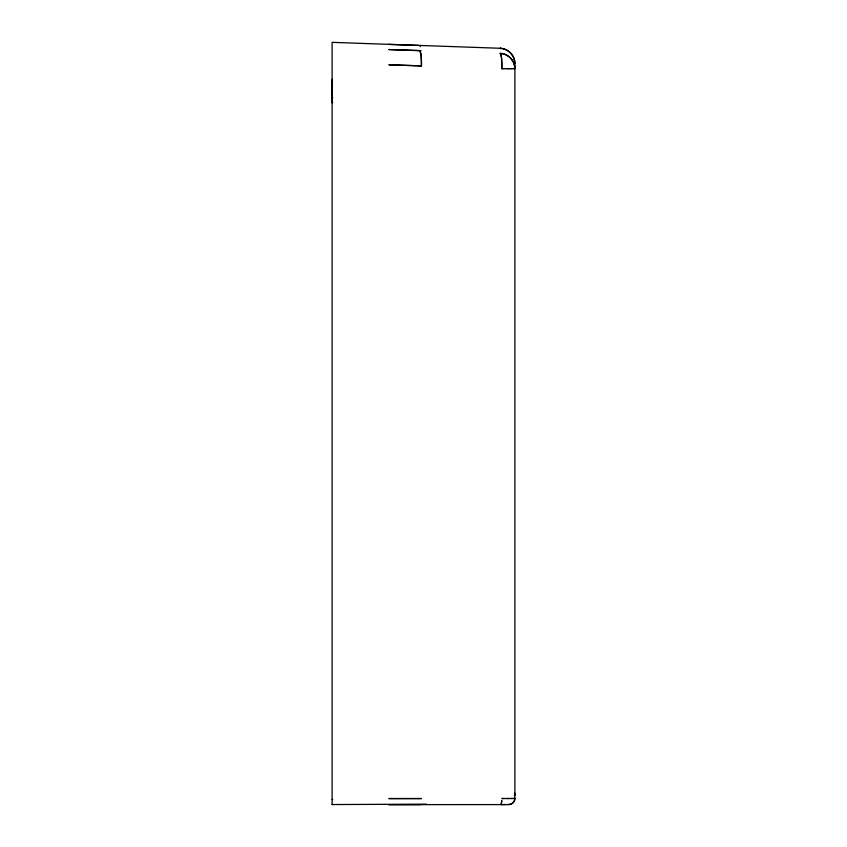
<?xml version="1.0" encoding="UTF-8"?>
<svg xmlns="http://www.w3.org/2000/svg" width="847" height="847" viewBox="0 0 847 847"><rect width="100%" height="100%" fill="white"/><g stroke="black" fill="none" stroke-linecap="round" stroke-linejoin="round"><path stroke-width="1.27" d="M332.109 100.857L332.109 102.625L332.109 79.364L332.511 81.556M332.448 97.574L332.109 91.709M421.499 65.886A305.068 1.059 1.9 0 1 388.847 64.817L421.446 65.886L421.51 61.704L421.054 54.07L419.816 50.608L388.837 49.539M421.446 65.886L421.181 55.129L419.816 50.608M514.891 793.374L514.468 795.619A6.088 6.088 0 0 0 514.891 793.374L514.68 793.364M332.109 804.65L332.109 42.35L500.196 48.279C508.147 48.713 514.743 55.531 514.891 63.504L514.891 798.467C514.891 802.331 511.175 804.915 507.554 804.576M500.958 804.597L508.803 804.565A6.088 6.088 0 0 0 514.891 798.467L512.816 798.499M514.838 68.596L512.816 68.628M501.488 57.427A15.235 2.16 -88.1 0 0 500.196 53.372C508.147 53.806 514.743 60.635 514.891 68.596L506.802 68.649M514.891 798.467L506.802 798.52M332.109 102.625L332.723 102.614M332.109 804.544L426.549 804.174M512.054 68.628L501.826 68.649A15.235 2.16 -88.1 0 0 501.54 57.882L501.826 68.649L504.325 68.649M511.175 798.499L512.054 798.499M509.132 798.509L501.826 798.52L504.325 798.52M503.213 804.586L505.341 804.586M502.462 804.586L388.625 804.639A298.567 1.038 0 0 0 420.578 804.629M513.748 63.483L514.881 63.493M332.109 97.564L332.723 97.574M332.109 799.483L332.723 799.494M513.991 63.483L514.891 63.504A15.235 15.235 0 0 0 500.196 48.279L500.577 48.533A15.235 2.16 -87.9 0 1 500.672 48.66M420.387 46.024L419.816 45.431L420.567 46.5M332.109 92.344L332.109 84.298L332.511 86.489M501.498 57.352L500.196 53.372A15.235 15.235 0 0 1 514.891 68.596M332.14 94.377L332.109 92.461M332.109 98.008L332.109 99.787M421.086 50.682A289.833 1.048 2 0 1 389.154 49.581M388.519 44.362A289.833 0.974 2 0 1 418.534 45.42M500.196 48.279A15.235 2.16 -88.1 0 1 500.577 48.565M332.448 86.765A9.137 9.137 0 0 1 332.109 84.298M332.448 81.831A9.137 9.137 0 0 1 332.109 79.364M501.763 800.764L501.276 804.174L501.763 800.764M421.446 798.562L388.837 798.573A304.645 1.059 0 0 0 421.446 798.562"/></g></svg>
